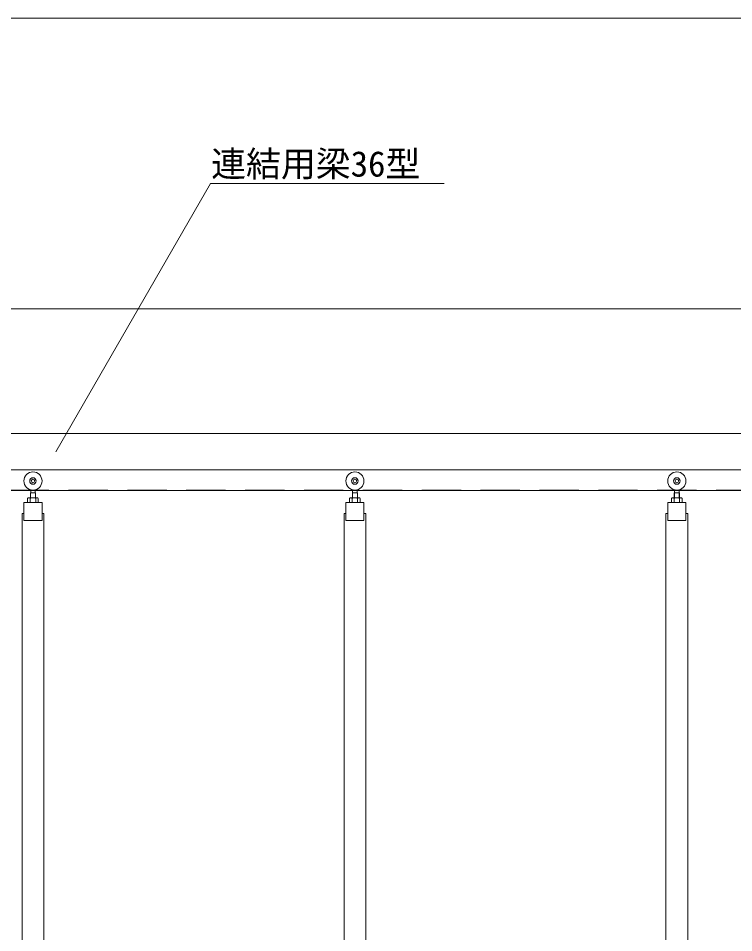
# Model space of a CAD drawing. Units: millimetres, scale not verified. Extents: x -10062 to 10062, y -16938 to 16938.
# Drawn here: x -2044 to -75, y 9351 to 11868 of the extents above; entities that cross this region are included whole.
import ezdxf
from ezdxf.enums import TextEntityAlignment as Align

# ---------------------------------------------------------------- set-up
doc = ezdxf.new("R2010")
doc.units = ezdxf.units.MM
doc.header["$LTSCALE"] = 90
doc.linetypes.add('DASHED1', pattern=[1.8, 1.2, -0.6])
for name, color, linetype, lineweight in [('0-C_寸法', 134, 'Continuous', 18), ('1-1_中央走行棒', 134, 'Continuous', 18), ('1-B_文字', 134, 'Continuous', 18), ('2-1_連結用梁36', 134, 'Continuous', 18)]:
    doc.layers.add(name, color=color, linetype=linetype, lineweight=lineweight)
doc.styles.add('ＭＳ ゴシック', font='')
doc.styles.get('ＭＳ ゴシック').set_extended_font_data('MS Gothic')

msp = doc.modelspace()

# ---------------------------------------------------------------- linework, layer by layer
at = {"layer": '0-C_寸法'}
for p, q in [((-7357.5, 11867.5), (632.5, 11867.5)), ((-2905.5, 11067.5), (1588.5, 11067.5))]:
    msp.add_line(p, q, dxfattribs=at)
at = {"layer": '1-1_中央走行棒'}
for p, q in [((-2009.75, 10561.1), (-2009.75, 10569.9)), ((-1997.25, 10561.1), (-1997.25, 10569.9)), ((-1123.75, 10561.1), (-1123.75, 10569.9)), ((-1111.25, 10561.1), (-1111.25, 10569.9)), ((-237.75, 10561.1), (-237.75, 10569.9)), ((-225.25, 10561.1), (-225.25, 10569.9)), ((-1992.38, 10548.06), (-2014.62, 10548.06)), ((-2011, 10548.06), (-2014.62, 10548.06)), ((-2011.44, 10548.06), (-2011.44, 10548.1)), ((-2011, 10546.06), (-2011, 10535.06)), ((-2010.2, 10548.06), (-2010.2, 10561.1)), ((-1996.8, 10548.06), (-1996.8, 10561.1)), ((-1992.38, 10548.06), (-1996, 10548.06)), ((-1996, 10546.06), (-1996, 10535.06)), ((-1995.56, 10548.06), (-1995.56, 10548.1)), ((-1106.38, 10548.06), (-1128.63, 10548.06)), ((-1125, 10548.06), (-1128.63, 10548.06)), ((-1125.44, 10548.06), (-1125.44, 10548.1)), ((-1125, 10546.06), (-1125, 10535.06)), ((-1124.2, 10548.06), (-1124.2, 10561.1)), ((-1110.8, 10548.06), (-1110.8, 10561.1)), ((-1106.38, 10548.06), (-1110, 10548.06)), ((-1110, 10546.06), (-1110, 10535.06)), ((-1109.57, 10548.06), (-1109.57, 10548.1)), ((-220.37, 10548.06), (-242.62, 10548.06)), ((-239, 10548.06), (-242.62, 10548.06)), ((-239.44, 10548.06), (-239.44, 10548.1)), ((-239, 10546.06), (-239, 10535.06)), ((-238.2, 10548.06), (-238.2, 10561.1)), ((-224.8, 10548.06), (-224.8, 10561.1)), ((-220.37, 10548.06), (-224, 10548.06)), ((-224, 10546.06), (-224, 10535.06)), ((-223.56, 10548.06), (-223.56, 10548.1))]:
    msp.add_line(p, q, dxfattribs=at)
for points in [[(-2018.25, 10546.06), (-2018.25, 10535.06), (-1988.75, 10535.06), (-1988.75, 10546.06)], [(-2011.44, 10548.1), (-2010.5, 10548.1), (-2010.5, 10561.1), (-2003.5, 10561.1)], [(-1995.56, 10548.1), (-1996.5, 10548.1), (-1996.5, 10561.1), (-2003.5, 10561.1)], [(-1132.25, 10546.06), (-1132.25, 10535.06), (-1102.75, 10535.06), (-1102.75, 10546.06)], [(-1125.44, 10548.1), (-1124.5, 10548.1), (-1124.5, 10561.1), (-1117.5, 10561.1)], [(-1109.57, 10548.1), (-1110.5, 10548.1), (-1110.5, 10561.1), (-1117.5, 10561.1)], [(-246.25, 10546.06), (-246.25, 10535.06), (-216.75, 10535.06), (-216.75, 10546.06)], [(-239.44, 10548.1), (-238.5, 10548.1), (-238.5, 10561.1), (-231.5, 10561.1)], [(-223.56, 10548.1), (-224.5, 10548.1), (-224.5, 10561.1), (-231.5, 10561.1)], [(-2033.5, 9173.06), (-2033.5, 10505.06), (-2028.5, 10505.06)], [(-1978.5, 10505.06), (-1973.5, 10505.06), (-1973.5, 9173.06)], [(-1147.5, 9173.06), (-1147.5, 10505.06), (-1142.5, 10505.06)], [(-1092.5, 10505.06), (-1087.5, 10505.06), (-1087.5, 9173.06)], [(-261.5, 9173.06), (-261.5, 10505.06), (-256.5, 10505.06)], [(-206.5, 10505.06), (-201.5, 10505.06), (-201.5, 9173.06)]]:
    msp.add_lwpolyline(points, dxfattribs=at)
for points in [[(-1978.5, 10485.06), (-2028.5, 10485.06), (-2028.5, 10535.06), (-1978.5, 10535.06)], [(-1092.5, 10485.06), (-1142.5, 10485.06), (-1142.5, 10535.06), (-1092.5, 10535.06)], [(-206.5, 10485.06), (-256.5, 10485.06), (-256.5, 10535.06), (-206.5, 10535.06)]]:
    msp.add_lwpolyline(points, close=True, dxfattribs=at)
for centre, radius in [((-2003.5, 10594.1), 25), ((-2003.5, 10594.1), 9), ((-2003.5, 10594.1), 5), ((-1117.5, 10594.1), 25), ((-1117.5, 10594.1), 9), ((-1117.5, 10594.1), 5), ((-231.5, 10594.1), 25), ((-231.5, 10594.1), 9), ((-231.5, 10594.1), 5)]:
    msp.add_circle(centre, radius, dxfattribs=at)
for centre, radius, start, end in [((-2014.62, 10543.78), 4.28, 32.227, 147.773), ((-2003.5, 10533), 15.07, 60.137, 119.863), ((-1992.38, 10543.78), 4.28, 32.227, 147.773), ((-1128.63, 10543.78), 4.28, 32.227, 147.773), ((-1117.5, 10533), 15.07, 60.137, 119.863), ((-1106.38, 10543.78), 4.28, 32.227, 147.773), ((-242.62, 10543.78), 4.28, 32.227, 147.773), ((-231.5, 10533), 15.07, 60.137, 119.863), ((-220.37, 10543.78), 4.28, 32.227, 147.773)]:
    msp.add_arc(centre, radius, start, end, dxfattribs=at)
at = {"layer": '1-B_文字'}
msp.add_line((-1514.14, 11412.5), (-871.6, 11412.5), dxfattribs=at)
msp.add_lwpolyline([(-1940.59, 10674.5), (-1514.5, 11412.5), (-1514.14, 11412.5)], dxfattribs=at)
at = {"layer": '2-1_連結用梁36', "linetype": 'DASHED1'}
msp.add_line((632.5, 10569.1), (-2912.5, 10569.1), dxfattribs=at)
at = {"layer": '2-1_連結用梁36'}
for points in [[(-2906.5, 10724.5), (-2906.5, 10624.5), (387.5, 10624.5)], [(787.5, 10624.5), (787.5, 10724.5), (-2892.2, 10724.5)], [(387.5, 10624.5), (-2912.5, 10624.5), (-2912.5, 10567.5), (444.5, 10567.5)]]:
    msp.add_lwpolyline(points, dxfattribs=at)

# ---------------------------------------------------------------- texts
at = {"layer": '1-B_文字', "style": 'ＭＳ ゴシック'}
msp.add_text('連結用梁36型', height=70.38, dxfattribs=at).set_placement((-1513.14, 11410.53), align=Align.BOTTOM_LEFT)

doc.saveas('drawing.dxf')
